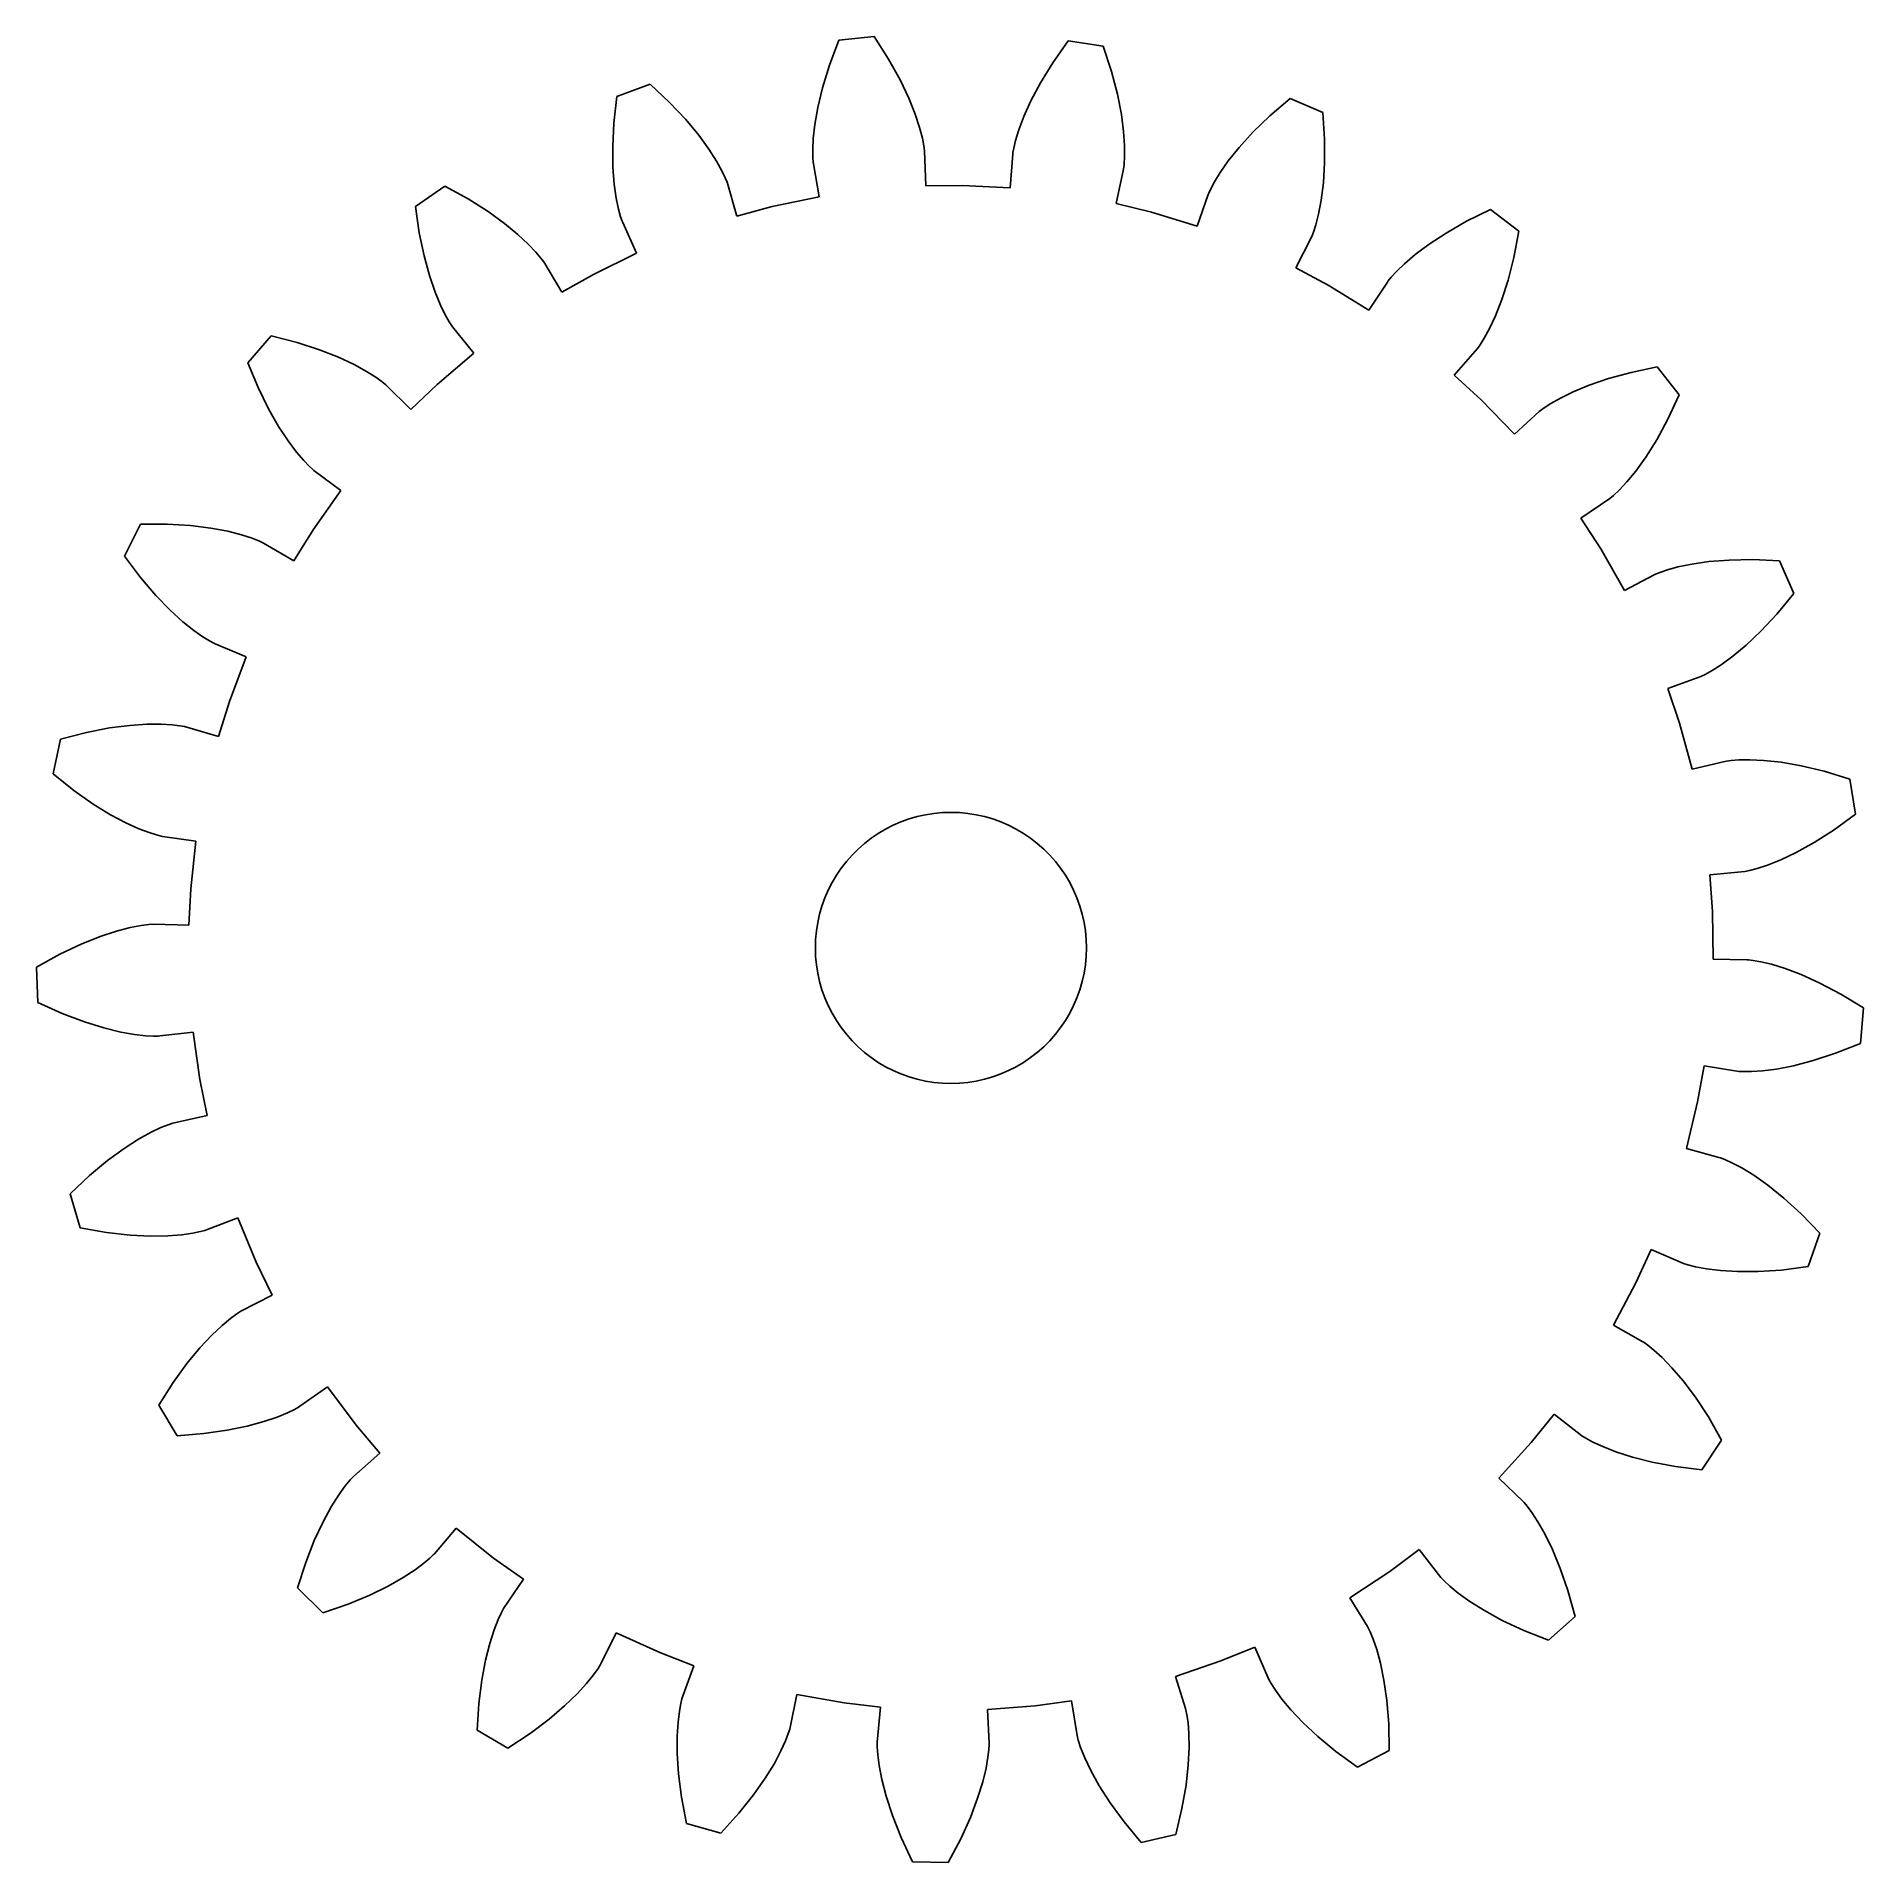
# Model space of a CAD drawing. Header units: metres. Extents: x -33.7 to 33.7, y -33.7 to 33.6.
import ezdxf

# ---------------------------------------------------------------- set-up
doc = ezdxf.new("R2010")
doc.units = ezdxf.units.M

msp = doc.modelspace()

# ---------------------------------------------------------------- linework, layer by layer
for p, q in [((-4.479, 32.56), (-4.131, 33.482)), ((-4.131, 33.482), (-2.826, 33.617)), ((-2.826, 33.617), (-2.296, 32.786)), ((3.759, 32.651), (4.325, 33.457)), ((4.325, 33.457), (5.623, 33.263)), ((5.623, 33.263), (5.93, 32.327)), ((-4.735, 31.729), (-4.479, 32.56)), ((-2.296, 32.786), (-1.875, 32.025)), ((3.305, 31.91), (3.759, 32.651)), ((-12.328, 31.402), (-11.097, 31.858)), ((-11.097, 31.858), (-10.377, 31.185)), ((-4.91, 30.996), (-4.735, 31.729)), ((-1.875, 32.025), (-1.553, 31.344)), ((2.952, 31.244), (3.305, 31.91)), ((5.93, 32.327), (6.148, 31.486)), ((-12.436, 30.423), (-12.328, 31.402)), ((-10.377, 31.185), (-9.781, 30.553)), ((-1.553, 31.344), (-1.317, 30.752)), ((2.69, 30.663), (2.952, 31.244)), ((6.148, 31.486), (6.291, 30.746)), ((11.761, 30.69), (12.51, 31.33)), ((12.51, 31.33), (13.719, 30.82)), ((-12.476, 29.555), (-12.436, 30.423)), ((-9.781, 30.553), (-9.299, 29.973)), ((-5.078, 29.85), (-5.02, 30.368)), ((-5.02, 30.368), (-4.91, 30.996)), ((-1.317, 30.752), (-1.154, 30.257)), ((2.505, 30.175), (2.69, 30.663)), ((6.291, 30.746), (6.373, 30.114)), ((11.137, 30.085), (11.761, 30.69)), ((13.719, 30.82), (13.783, 29.837)), ((-9.299, 29.973), (-8.923, 29.459)), ((-5.097, 29.445), (-5.078, 29.85)), ((-1.154, 30.257), (-1.052, 29.864)), ((-1.052, 29.864), (-0.997, 29.58)), ((2.318, 29.505), (2.386, 29.787)), ((2.386, 29.787), (2.505, 30.175)), ((6.373, 30.114), (6.407, 29.593)), ((10.63, 29.528), (11.137, 30.085)), ((13.783, 29.837), (13.785, 28.967)), ((-12.465, 28.801), (-12.476, 29.555)), ((-8.923, 29.459), (-8.642, 29.019)), ((-8.642, 29.019), (-8.446, 28.664)), ((-5.093, 29.155), (-5.097, 29.445)), ((-5.08, 28.982), (-5.093, 29.155)), ((-5.072, 28.924), (-5.08, 28.982)), ((-0.997, 29.58), (-0.974, 29.407)), ((-0.974, 29.407), (-0.929, 28.11)), ((2.184, 28.04), (2.28, 29.277)), ((2.28, 29.277), (2.287, 29.334)), ((2.287, 29.334), (2.318, 29.505)), ((6.408, 29.187), (6.391, 28.898)), ((6.407, 29.593), (6.408, 29.187)), ((9.931, 28.604), (10.231, 29.03)), ((10.231, 29.03), (10.63, 29.528)), ((-12.415, 28.166), (-12.465, 28.801)), ((-8.446, 28.664), (-8.321, 28.402)), ((-8.321, 28.402), (-8.257, 28.241)), ((-4.858, 27.702), (-5.072, 28.924)), ((6.37, 28.725), (6.091, 27.457)), ((6.391, 28.898), (6.37, 28.725)), ((9.719, 28.258), (9.931, 28.604)), ((13.785, 28.967), (13.74, 28.215)), ((-19.75, 27.35), (-18.671, 28.097)), ((-18.671, 28.097), (-17.807, 27.625)), ((-12.341, 27.649), (-12.415, 28.166)), ((-12.259, 27.252), (-12.341, 27.649)), ((-8.257, 28.241), (-7.89, 26.996)), ((-6.588, 27.343), (-4.858, 27.702)), ((-0.929, 28.11), (0.419, 28.122)), ((0.419, 28.122), (2.184, 28.04)), ((9.089, 26.616), (9.49, 27.79)), ((9.49, 27.79), (9.511, 27.844)), ((9.511, 27.844), (9.583, 28.002)), ((9.583, 28.002), (9.719, 28.258)), ((13.74, 28.215), (13.661, 27.583)), ((-19.611, 26.375), (-19.75, 27.35)), ((-17.807, 27.625), (-17.072, 27.161)), ((-17.072, 27.161), (-16.461, 26.719)), ((-12.183, 26.972), (-12.259, 27.252)), ((-12.127, 26.808), (-12.183, 26.972)), ((-7.89, 26.996), (-6.588, 27.343)), ((6.091, 27.457), (7.4, 27.134)), ((7.4, 27.134), (9.089, 26.616)), ((13.565, 27.07), (13.465, 26.677)), ((13.661, 27.583), (13.565, 27.07)), ((19.024, 26.801), (19.908, 27.235)), ((19.908, 27.235), (20.953, 26.44)), ((-19.434, 25.523), (-19.611, 26.375)), ((-16.461, 26.719), (-15.969, 26.314)), ((-15.969, 26.314), (-15.588, 25.958)), ((-12.106, 26.754), (-12.127, 26.808)), ((-11.594, 25.624), (-12.106, 26.754)), ((13.377, 26.401), (13.314, 26.239)), ((13.465, 26.677), (13.377, 26.401)), ((17.639, 25.957), (18.269, 26.37)), ((18.269, 26.37), (19.024, 26.801)), ((20.953, 26.44), (20.77, 25.472)), ((-15.588, 25.958), (-15.309, 25.663)), ((-15.309, 25.663), (-15.123, 25.441)), ((-13.18, 24.845), (-11.594, 25.624)), ((13.314, 26.239), (12.728, 25.08)), ((17.129, 25.574), (17.639, 25.957)), ((-19.236, 24.797), (-19.434, 25.523)), ((-15.123, 25.441), (-15.02, 25.301)), ((-15.02, 25.301), (-14.356, 24.185)), ((12.728, 25.08), (13.915, 24.441)), ((16.245, 24.739), (16.441, 24.953)), ((16.441, 24.953), (16.732, 25.235)), ((16.732, 25.235), (17.129, 25.574)), ((20.77, 25.472), (20.556, 24.629)), ((-19.029, 24.193), (-19.236, 24.797)), ((-14.356, 24.185), (-13.18, 24.845)), ((13.915, 24.441), (15.422, 23.519)), ((15.422, 23.519), (16.103, 24.557)), ((16.103, 24.557), (16.136, 24.604)), ((16.136, 24.604), (16.245, 24.739)), ((20.556, 24.629), (20.325, 23.912)), ((-18.83, 23.711), (-19.029, 24.193)), ((-18.652, 23.347), (-18.83, 23.711)), ((20.325, 23.912), (20.092, 23.319)), ((-18.508, 23.095), (-18.652, 23.347)), ((-18.413, 22.95), (-18.508, 23.095)), ((-18.379, 22.903), (-18.413, 22.95)), ((20.092, 23.319), (19.871, 22.846)), ((-25.931, 21.579), (-25.072, 22.571)), ((-25.072, 22.571), (-24.117, 22.329)), ((-24.117, 22.329), (-23.29, 22.062)), ((-17.603, 21.935), (-18.379, 22.903)), ((19.522, 22.245), (19.421, 22.104)), ((19.677, 22.49), (19.522, 22.245)), ((19.871, 22.846), (19.677, 22.49)), ((-25.554, 20.669), (-25.931, 21.579)), ((-23.29, 22.062), (-22.589, 21.786)), ((-22.589, 21.786), (-22.011, 21.516)), ((-18.945, 20.787), (-17.603, 21.935)), ((19.421, 22.104), (18.565, 21.127)), ((-22.011, 21.516), (-21.553, 21.266)), ((-21.553, 21.266), (-21.21, 21.05)), ((-21.21, 21.05), (-20.975, 20.88)), ((18.565, 21.127), (19.556, 20.213)), ((23.54, 20.755), (24.253, 20.999)), ((24.253, 20.999), (25.091, 21.228)), ((25.091, 21.228), (26.056, 21.428)), ((26.056, 21.428), (26.87, 20.399)), ((-25.171, 19.888), (-25.554, 20.669)), ((-20.975, 20.88), (-20.841, 20.77)), ((-20.841, 20.77), (-19.919, 19.855)), ((-19.919, 19.855), (-18.945, 20.787)), ((22.13, 20.081), (22.482, 20.281)), ((22.482, 20.281), (22.951, 20.511)), ((22.951, 20.511), (23.54, 20.755)), ((26.87, 20.399), (26.452, 19.506)), ((-24.798, 19.234), (-25.171, 19.888)), ((19.556, 20.213), (20.787, 18.945)), ((20.787, 18.945), (21.704, 19.781)), ((21.704, 19.781), (21.748, 19.818)), ((21.748, 19.818), (21.887, 19.922)), ((21.887, 19.922), (22.13, 20.081)), ((-24.448, 18.701), (-24.798, 19.234)), ((26.452, 19.506), (26.035, 18.743)), ((-24.135, 18.284), (-24.448, 18.701)), ((-23.872, 17.975), (-24.135, 18.284)), ((26.035, 18.743), (25.633, 18.106)), ((-23.67, 17.767), (-23.872, 17.975)), ((-23.542, 17.649), (-23.67, 17.767)), ((-23.497, 17.613), (-23.542, 17.649)), ((-22.505, 16.869), (-23.497, 17.613)), ((25.26, 17.59), (24.928, 17.187)), ((25.633, 18.106), (25.26, 17.59)), ((-23.519, 15.422), (-22.505, 16.869)), ((24.651, 16.89), (24.441, 16.691)), ((24.928, 17.187), (24.651, 16.89)), ((24.307, 16.579), (23.236, 15.846)), ((24.441, 16.691), (24.307, 16.579)), ((-30.483, 14.452), (-29.898, 15.627)), ((-29.898, 15.627), (-28.912, 15.629)), ((-28.912, 15.629), (-28.045, 15.577)), ((-28.045, 15.577), (-27.297, 15.484)), ((23.236, 15.846), (23.969, 14.715)), ((-27.297, 15.484), (-26.67, 15.366)), ((-26.67, 15.366), (-26.165, 15.238)), ((-26.165, 15.238), (-25.779, 15.114)), ((-25.779, 15.114), (-25.509, 15.008)), ((-25.509, 15.008), (-25.351, 14.935)), ((-25.351, 14.935), (-24.231, 14.278)), ((-24.231, 14.278), (-23.519, 15.422)), ((-29.891, 13.665), (-30.483, 14.452)), ((23.969, 14.715), (24.845, 13.18)), ((26.82, 14.053), (27.331, 14.159)), ((27.331, 14.159), (27.962, 14.249)), ((27.962, 14.249), (28.713, 14.308)), ((28.713, 14.308), (29.582, 14.321)), ((29.582, 14.321), (30.566, 14.275)), ((30.566, 14.275), (31.098, 13.075)), ((-29.326, 13.004), (-29.891, 13.665)), ((24.845, 13.18), (25.941, 13.762)), ((25.941, 13.762), (25.993, 13.787)), ((25.993, 13.787), (26.154, 13.853)), ((26.154, 13.853), (26.428, 13.946)), ((26.428, 13.946), (26.82, 14.053)), ((-28.802, 12.463), (-29.326, 13.004)), ((31.098, 13.075), (30.472, 12.315)), ((-28.331, 12.033), (-28.802, 12.463)), ((30.472, 12.315), (29.878, 11.68)), ((-27.924, 11.707), (-28.331, 12.033)), ((-27.592, 11.474), (-27.924, 11.707)), ((-27.345, 11.322), (-27.592, 11.474)), ((29.878, 11.68), (29.33, 11.163)), ((-27.192, 11.24), (-27.345, 11.322)), ((-27.139, 11.216), (-27.192, 11.24)), ((-25.993, 10.742), (-27.139, 11.216)), ((29.33, 11.163), (28.84, 10.755)), ((-26.616, 9.089), (-25.993, 10.742)), ((28.077, 10.229), (27.824, 10.088)), ((28.419, 10.447), (28.077, 10.229)), ((28.84, 10.755), (28.419, 10.447)), ((27.667, 10.014), (26.447, 9.57)), ((26.447, 9.57), (26.875, 8.291)), ((27.824, 10.088), (27.667, 10.014)), ((-27.021, 7.803), (-26.616, 9.089)), ((-31.891, 7.948), (-31.037, 8.113)), ((-31.037, 8.113), (-30.29, 8.209)), ((-30.29, 8.209), (-29.654, 8.251)), ((-29.654, 8.251), (-29.132, 8.252)), ((-29.132, 8.252), (-28.727, 8.228)), ((-28.727, 8.228), (-28.44, 8.193)), ((-28.44, 8.193), (-28.269, 8.161)), ((-28.269, 8.161), (-27.021, 7.803)), ((26.875, 8.291), (27.343, 6.588)), ((-33.119, 6.418), (-32.845, 7.701)), ((-32.845, 7.701), (-31.891, 7.948)), ((27.343, 6.588), (28.549, 6.878)), ((28.549, 6.878), (28.605, 6.889)), ((28.605, 6.889), (28.778, 6.913)), ((28.778, 6.913), (29.066, 6.936)), ((29.066, 6.936), (29.472, 6.942)), ((29.472, 6.942), (29.993, 6.917)), ((29.993, 6.917), (30.627, 6.847)), ((30.627, 6.847), (31.369, 6.718)), ((-32.35, 5.802), (-33.119, 6.418)), ((31.369, 6.718), (32.214, 6.515)), ((32.214, 6.515), (33.156, 6.225)), ((33.156, 6.225), (33.373, 4.931)), ((-31.639, 5.302), (-32.35, 5.802)), ((-30.997, 4.908), (-31.639, 5.302)), ((-30.433, 4.61), (-30.997, 4.908)), ((-1.841, 4.649), (-1.545, 4.755)), ((-1.545, 4.755), (-1.243, 4.843)), ((-1.243, 4.843), (-0.937, 4.911)), ((-0.937, 4.911), (-0.627, 4.961)), ((-0.627, 4.961), (-0.314, 4.99)), ((-0.314, 4.99), (0, 5)), ((0, 5), (0.314, 4.99)), ((0.314, 4.99), (0.627, 4.961)), ((0.627, 4.961), (0.937, 4.911)), ((0.937, 4.911), (1.243, 4.843)), ((1.243, 4.843), (1.545, 4.755)), ((1.545, 4.755), (1.841, 4.649)), ((33.373, 4.931), (32.577, 4.35)), ((-29.958, 4.395), (-30.433, 4.61)), ((-29.579, 4.251), (-29.958, 4.395)), ((-29.302, 4.166), (-29.579, 4.251)), ((-29.133, 4.125), (-29.302, 4.166)), ((-29.076, 4.114), (-29.133, 4.125)), ((-27.848, 3.94), (-29.076, 4.114)), ((-3.187, 3.853), (-2.939, 4.045)), ((-2.939, 4.045), (-2.679, 4.222)), ((-2.679, 4.222), (-2.409, 4.382)), ((-2.409, 4.382), (-2.129, 4.524)), ((-2.129, 4.524), (-1.841, 4.649)), ((1.841, 4.649), (2.129, 4.524)), ((2.129, 4.524), (2.409, 4.382)), ((2.409, 4.382), (2.679, 4.222)), ((2.679, 4.222), (2.939, 4.045)), ((2.939, 4.045), (3.187, 3.853)), ((32.577, 4.35), (31.844, 3.882)), ((-28.04, 2.184), (-27.848, 3.94)), ((-3.853, 3.187), (-3.645, 3.423)), ((-3.645, 3.423), (-3.423, 3.645)), ((-3.423, 3.645), (-3.187, 3.853)), ((3.187, 3.853), (3.423, 3.645)), ((3.423, 3.645), (3.645, 3.423)), ((3.645, 3.423), (3.853, 3.187)), ((31.185, 3.518), (30.609, 3.245)), ((31.844, 3.882), (31.185, 3.518)), ((-4.222, 2.679), (-4.045, 2.939)), ((-4.045, 2.939), (-3.853, 3.187)), ((3.853, 3.187), (4.045, 2.939)), ((4.045, 2.939), (4.222, 2.679)), ((29.288, 2.818), (27.996, 2.692)), ((29.459, 2.852), (29.288, 2.818)), ((29.739, 2.925), (29.459, 2.852)), ((30.124, 3.052), (29.739, 2.925)), ((30.609, 3.245), (30.124, 3.052)), ((-28.113, 0.838), (-28.04, 2.184)), ((-4.649, 1.841), (-4.524, 2.129)), ((-4.524, 2.129), (-4.382, 2.409)), ((-4.382, 2.409), (-4.222, 2.679)), ((4.222, 2.679), (4.382, 2.409)), ((4.382, 2.409), (4.524, 2.129)), ((4.524, 2.129), (4.649, 1.841)), ((27.996, 2.692), (28.093, 1.347)), ((-4.843, 1.243), (-4.755, 1.545)), ((-4.755, 1.545), (-4.649, 1.841)), ((4.649, 1.841), (4.755, 1.545)), ((4.755, 1.545), (4.843, 1.243)), ((-30.774, 0.617), (-30.269, 0.748)), ((-30.269, 0.748), (-29.871, 0.825)), ((-29.871, 0.825), (-29.584, 0.863)), ((-29.584, 0.863), (-29.41, 0.875)), ((-29.41, 0.875), (-28.113, 0.838)), ((-4.961, 0.627), (-4.911, 0.937)), ((-4.911, 0.937), (-4.843, 1.243)), ((4.843, 1.243), (4.911, 0.937)), ((4.911, 0.937), (4.961, 0.627)), ((28.093, 1.347), (28.122, -0.419)), ((-32.866, -0.233), (-32.08, 0.139)), ((-32.08, 0.139), (-31.38, 0.418)), ((-31.38, 0.418), (-30.774, 0.617)), ((-5, 0), (-4.99, 0.314)), ((-4.99, 0.314), (-4.961, 0.627)), ((4.961, 0.627), (4.99, 0.314)), ((4.99, 0.314), (5, 0)), ((-33.728, -0.709), (-32.866, -0.233)), ((-4.99, -0.314), (-5, 0)), ((-4.961, -0.627), (-4.99, -0.314)), ((-4.911, -0.937), (-4.961, -0.627)), ((4.961, -0.627), (4.911, -0.937)), ((4.99, -0.314), (4.961, -0.627)), ((5, 0), (4.99, -0.314)), ((28.122, -0.419), (29.362, -0.438)), ((29.362, -0.438), (29.42, -0.441)), ((29.42, -0.441), (29.593, -0.46)), ((29.593, -0.46), (29.878, -0.511)), ((29.878, -0.511), (30.273, -0.606)), ((30.273, -0.606), (30.771, -0.759)), ((-33.675, -2.02), (-33.728, -0.709)), ((-4.843, -1.243), (-4.911, -0.937)), ((-4.755, -1.545), (-4.843, -1.243)), ((4.843, -1.243), (4.755, -1.545)), ((4.911, -0.937), (4.843, -1.243)), ((30.771, -0.759), (31.367, -0.985)), ((31.367, -0.985), (32.054, -1.295)), ((32.054, -1.295), (32.822, -1.701)), ((-32.777, -2.426), (-33.675, -2.02)), ((-4.649, -1.841), (-4.755, -1.545)), ((-4.524, -2.129), (-4.649, -1.841)), ((4.649, -1.841), (4.524, -2.129)), ((4.755, -1.545), (4.649, -1.841)), ((32.822, -1.701), (33.663, -2.216)), ((-31.964, -2.733), (-32.777, -2.426)), ((-4.382, -2.409), (-4.524, -2.129)), ((-4.222, -2.679), (-4.382, -2.409)), ((-4.045, -2.939), (-4.222, -2.679)), ((4.222, -2.679), (4.045, -2.939)), ((4.382, -2.409), (4.222, -2.679)), ((4.524, -2.129), (4.382, -2.409)), ((33.663, -2.216), (33.551, -3.524)), ((-31.243, -2.954), (-31.964, -2.733)), ((-30.624, -3.103), (-31.243, -2.954)), ((-30.11, -3.193), (-30.624, -3.103)), ((-29.707, -3.238), (-30.11, -3.193)), ((-29.417, -3.252), (-29.707, -3.238)), ((-29.243, -3.25), (-29.417, -3.252)), ((-29.185, -3.246), (-29.243, -3.25)), ((-27.953, -3.109), (-29.185, -3.246)), ((-27.702, -4.858), (-27.953, -3.109)), ((-3.853, -3.187), (-4.045, -2.939)), ((-3.645, -3.423), (-3.853, -3.187)), ((3.853, -3.187), (3.645, -3.423)), ((4.045, -2.939), (3.853, -3.187)), ((-3.423, -3.645), (-3.645, -3.423)), ((-3.187, -3.853), (-3.423, -3.645)), ((-2.939, -4.045), (-3.187, -3.853)), ((3.187, -3.853), (2.939, -4.045)), ((3.423, -3.645), (3.187, -3.853)), ((3.645, -3.423), (3.423, -3.645)), ((32.636, -3.888), (31.809, -4.159)), ((33.551, -3.524), (32.636, -3.888)), ((-2.679, -4.222), (-2.939, -4.045)), ((-2.409, -4.382), (-2.679, -4.222)), ((-2.129, -4.524), (-2.409, -4.382)), ((-1.841, -4.649), (-2.129, -4.524)), ((-1.545, -4.755), (-1.841, -4.649)), ((1.841, -4.649), (1.545, -4.755)), ((2.129, -4.524), (1.841, -4.649)), ((2.409, -4.382), (2.129, -4.524)), ((2.679, -4.222), (2.409, -4.382)), ((2.939, -4.045), (2.679, -4.222)), ((27.786, -4.355), (27.545, -5.681)), ((29.069, -4.554), (27.786, -4.355)), ((29.242, -4.564), (29.069, -4.554)), ((29.532, -4.563), (29.242, -4.564)), ((29.937, -4.536), (29.532, -4.563)), ((30.454, -4.469), (29.937, -4.536)), ((31.08, -4.348), (30.454, -4.469)), ((31.809, -4.159), (31.08, -4.348)), ((-27.438, -6.179), (-27.702, -4.858)), ((-1.243, -4.843), (-1.545, -4.755)), ((-0.937, -4.911), (-1.243, -4.843)), ((-0.627, -4.961), (-0.937, -4.911)), ((-0.314, -4.99), (-0.627, -4.961)), ((0, -5), (-0.314, -4.99)), ((0.314, -4.99), (0, -5)), ((0.627, -4.961), (0.314, -4.99)), ((0.937, -4.911), (0.627, -4.961)), ((1.243, -4.843), (0.937, -4.911)), ((1.545, -4.755), (1.243, -4.843)), ((27.545, -5.681), (27.134, -7.4)), ((-29.504, -6.803), (-29.138, -6.629)), ((-29.138, -6.629), (-28.869, -6.522)), ((-28.869, -6.522), (-28.704, -6.467)), ((-28.704, -6.467), (-27.438, -6.179)), ((-31.107, -7.843), (-30.498, -7.399)), ((-30.498, -7.399), (-29.961, -7.056)), ((-29.961, -7.056), (-29.504, -6.803)), ((27.134, -7.4), (28.331, -7.726)), ((-31.775, -8.399), (-31.107, -7.843)), ((28.331, -7.726), (28.386, -7.744)), ((28.386, -7.744), (28.549, -7.805)), ((28.549, -7.805), (28.812, -7.925)), ((28.812, -7.925), (29.171, -8.115)), ((-32.492, -9.075), (-31.775, -8.399)), ((29.171, -8.115), (29.616, -8.388)), ((29.616, -8.388), (30.137, -8.754)), ((30.137, -8.754), (30.725, -9.226)), ((-32.114, -10.332), (-32.492, -9.075)), ((30.725, -9.226), (31.368, -9.811)), ((-26.301, -9.963), (-27.461, -10.402)), ((-25.624, -11.594), (-26.301, -9.963)), ((31.368, -9.811), (32.054, -10.518)), ((-31.144, -10.501), (-32.114, -10.332)), ((-30.28, -10.596), (-31.144, -10.501)), ((-29.527, -10.632), (-30.28, -10.596)), ((-28.89, -10.622), (-29.527, -10.632)), ((-28.37, -10.581), (-28.89, -10.622)), ((-27.968, -10.524), (-28.37, -10.581)), ((-27.684, -10.466), (-27.968, -10.524)), ((-27.516, -10.42), (-27.684, -10.466)), ((-27.461, -10.402), (-27.516, -10.42)), ((32.054, -10.518), (31.621, -11.757)), ((25.83, -11.128), (25.267, -12.353)), ((27.023, -11.64), (25.83, -11.128)), ((-25.039, -12.809), (-25.624, -11.594)), ((27.189, -11.693), (27.023, -11.64)), ((27.47, -11.764), (27.189, -11.693)), ((27.868, -11.838), (27.47, -11.764)), ((28.386, -11.902), (27.868, -11.838)), ((29.022, -11.941), (28.386, -11.902)), ((29.776, -11.939), (29.022, -11.941)), ((30.643, -11.882), (29.776, -11.939)), ((31.621, -11.757), (30.643, -11.882)), ((25.267, -12.353), (24.441, -13.915)), ((-26.34, -13.496), (-26.194, -13.402)), ((-26.194, -13.402), (-25.039, -12.809)), ((-27.265, -14.285), (-26.886, -13.927)), ((-26.886, -13.927), (-26.574, -13.667)), ((-26.574, -13.667), (-26.34, -13.496)), ((24.441, -13.915), (25.519, -14.529)), ((-28.179, -15.332), (-27.7, -14.751)), ((-27.7, -14.751), (-27.265, -14.285)), ((25.519, -14.529), (25.569, -14.56)), ((25.569, -14.56), (25.71, -14.66)), ((25.71, -14.66), (25.936, -14.841)), ((-28.688, -16.037), (-28.179, -15.332)), ((25.936, -14.841), (26.236, -15.115)), ((26.236, -15.115), (26.599, -15.489)), ((26.599, -15.489), (27.013, -15.974)), ((-29.214, -16.87), (-28.688, -16.037)), ((27.013, -15.974), (27.465, -16.577)), ((-22.997, -16.191), (-24.012, -16.905)), ((-21.935, -17.603), (-22.997, -16.191)), ((27.465, -16.577), (27.943, -17.303)), ((-28.536, -17.994), (-29.214, -16.87)), ((-25.341, -17.473), (-25.956, -17.641)), ((-24.847, -17.304), (-25.341, -17.473)), ((-24.472, -17.149), (-24.847, -17.304)), ((-24.212, -17.022), (-24.472, -17.149)), ((-24.06, -16.936), (-24.212, -17.022)), ((-24.012, -16.905), (-24.06, -16.936)), ((22.251, -17.202), (21.401, -18.249)), ((23.279, -17.994), (22.251, -17.202)), ((27.943, -17.303), (28.431, -18.159)), ((-27.554, -17.916), (-28.536, -17.994)), ((-26.693, -17.793), (-27.554, -17.916)), ((-25.956, -17.641), (-26.693, -17.793)), ((-21.067, -18.633), (-21.935, -17.603)), ((23.427, -18.087), (23.279, -17.994)), ((23.681, -18.226), (23.427, -18.087)), ((28.431, -18.159), (27.703, -19.251)), ((-22.038, -19.495), (-21.067, -18.633)), ((21.401, -18.249), (20.213, -19.556)), ((24.049, -18.397), (23.681, -18.226)), ((24.534, -18.588), (24.049, -18.397)), ((25.141, -18.783), (24.534, -18.588)), ((25.871, -18.969), (25.141, -18.783)), ((-22.156, -19.623), (-22.038, -19.495)), ((26.726, -19.13), (25.871, -18.969)), ((27.703, -19.251), (26.726, -19.13)), ((-22.856, -20.617), (-22.578, -20.175)), ((-22.578, -20.175), (-22.34, -19.847)), ((-22.34, -19.847), (-22.156, -19.623)), ((20.213, -19.556), (21.104, -20.419)), ((-23.161, -21.176), (-22.856, -20.617)), ((21.104, -20.419), (21.144, -20.461)), ((21.144, -20.461), (21.257, -20.593)), ((21.257, -20.593), (21.431, -20.825)), ((21.431, -20.825), (21.653, -21.165)), ((-23.481, -21.859), (-23.161, -21.176)), ((-18.249, -21.401), (-19.053, -22.345)), ((-16.869, -22.505), (-18.249, -21.401)), ((21.653, -21.165), (21.911, -21.618)), ((-23.799, -22.668), (-23.481, -21.859)), ((17.274, -22.195), (16.191, -22.997)), ((18.073, -23.218), (17.274, -22.195)), ((21.911, -21.618), (22.192, -22.19)), ((22.192, -22.19), (22.48, -22.886)), ((-24.101, -23.605), (-23.799, -22.668)), ((-19.439, -22.696), (-19.763, -22.939)), ((-19.218, -22.508), (-19.439, -22.696)), ((-19.093, -22.387), (-19.218, -22.508)), ((-19.053, -22.345), (-19.093, -22.387)), ((-15.771, -23.287), (-16.869, -22.505)), ((22.48, -22.886), (22.762, -23.709)), ((-20.753, -23.541), (-21.43, -23.873)), ((-20.199, -23.226), (-20.753, -23.541)), ((-19.763, -22.939), (-20.199, -23.226)), ((-16.497, -24.363), (-15.771, -23.287)), ((16.191, -22.997), (14.715, -23.969)), ((18.193, -23.345), (18.073, -23.218)), ((18.405, -23.542), (18.193, -23.345)), ((18.718, -23.8), (18.405, -23.542)), ((-23.165, -24.525), (-24.101, -23.605)), ((-22.233, -24.206), (-23.165, -24.525)), ((-21.43, -23.873), (-22.233, -24.206)), ((14.715, -23.969), (15.363, -25.026)), ((19.141, -24.105), (18.718, -23.8)), ((19.68, -24.445), (19.141, -24.105)), ((22.762, -23.709), (23.022, -24.659)), ((-16.851, -25.156), (-16.703, -24.779)), ((-16.703, -24.779), (-16.58, -24.516)), ((-16.58, -24.516), (-16.497, -24.363)), ((20.341, -24.807), (19.68, -24.445)), ((21.129, -25.175), (20.341, -24.807)), ((23.022, -24.659), (22.045, -25.536)), ((-17.011, -25.653), (-16.851, -25.156)), ((-12.353, -25.267), (-12.898, -26.381)), ((-10.742, -25.993), (-12.353, -25.267)), ((15.363, -25.026), (15.392, -25.076)), ((15.392, -25.076), (15.468, -25.233)), ((15.468, -25.233), (15.578, -25.501)), ((15.578, -25.501), (15.709, -25.885)), ((22.045, -25.536), (21.129, -25.175)), ((-17.307, -27.011), (-17.168, -26.271)), ((-17.168, -26.271), (-17.011, -25.653)), ((-9.484, -26.478), (-10.742, -25.993)), ((11.211, -25.794), (9.963, -26.301)), ((11.731, -26.984), (11.211, -25.794)), ((15.709, -25.885), (15.847, -26.388)), ((-13.184, -26.817), (-13.437, -27.134)), ((-13.017, -26.58), (-13.184, -26.817)), ((-12.925, -26.432), (-13.017, -26.58)), ((-12.898, -26.381), (-12.925, -26.432)), ((-9.92, -27.701), (-9.484, -26.478)), ((9.963, -26.301), (8.291, -26.875)), ((8.291, -26.875), (8.657, -28.06)), ((15.847, -26.388), (15.976, -27.012)), ((-17.414, -27.874), (-17.307, -27.011)), ((-13.789, -27.519), (-14.247, -27.963)), ((-13.437, -27.134), (-13.789, -27.519)), ((-5.681, -27.545), (-5.932, -28.76)), ((-3.94, -27.848), (-5.681, -27.545)), ((11.816, -27.136), (11.731, -26.984)), ((11.972, -27.38), (11.816, -27.136)), ((12.211, -27.707), (11.972, -27.38)), ((15.976, -27.012), (16.082, -27.758)), ((-17.474, -28.857), (-17.414, -27.874)), ((-14.247, -27.963), (-14.819, -28.452)), ((-10.065, -28.557), (-10.016, -28.154)), ((-10.016, -28.154), (-9.962, -27.869)), ((-9.962, -27.869), (-9.92, -27.701)), ((-2.602, -28.004), (-3.94, -27.848)), ((-2.719, -29.297), (-2.602, -28.004)), ((3.109, -27.953), (1.347, -28.093)), ((1.347, -28.093), (1.407, -29.332)), ((4.444, -27.772), (3.109, -27.953)), ((4.652, -29.053), (4.444, -27.772)), ((8.657, -28.06), (8.672, -28.116)), ((8.672, -28.116), (8.707, -28.287)), ((8.707, -28.287), (8.747, -28.574)), ((12.545, -28.108), (12.211, -27.707)), ((12.982, -28.572), (12.545, -28.108)), ((16.082, -27.758), (16.151, -28.625)), ((-16.338, -29.515), (-17.474, -28.857)), ((-15.515, -28.974), (-16.338, -29.515)), ((-14.819, -28.452), (-15.515, -28.974)), ((-10.097, -29.077), (-10.065, -28.557)), ((-5.946, -28.816), (-5.997, -28.982)), ((-5.932, -28.76), (-5.946, -28.816)), ((8.747, -28.574), (8.779, -28.978)), ((13.533, -29.086), (12.982, -28.572)), ((16.151, -28.625), (16.166, -29.61)), ((-10.095, -29.715), (-10.097, -29.077)), ((-6.267, -29.623), (-6.512, -30.084)), ((-6.1, -29.253), (-6.267, -29.623)), ((-5.997, -28.982), (-6.1, -29.253)), ((-2.719, -29.471), (-2.719, -29.297)), ((-2.699, -29.76), (-2.719, -29.471)), ((1.399, -29.563), (1.366, -29.851)), ((1.407, -29.39), (1.399, -29.563)), ((1.407, -29.332), (1.407, -29.39)), ((4.696, -29.221), (4.652, -29.053)), ((4.787, -29.497), (4.696, -29.221)), ((4.937, -29.873), (4.787, -29.497)), ((8.787, -29.5), (8.757, -30.136)), ((8.779, -28.978), (8.787, -29.5)), ((14.204, -29.639), (13.533, -29.086)), ((15.002, -30.216), (14.204, -29.639)), ((16.166, -29.61), (15.002, -30.216)), ((-10.046, -30.467), (-10.095, -29.715)), ((-6.512, -30.084), (-6.845, -30.627)), ((-2.647, -30.163), (-2.699, -29.76)), ((-2.548, -30.675), (-2.647, -30.163)), ((1.296, -30.251), (1.174, -30.758)), ((1.366, -29.851), (1.296, -30.251)), ((5.16, -30.345), (4.937, -29.873)), ((8.757, -30.136), (8.674, -30.885)), ((-9.935, -31.329), (-10.046, -30.467)), ((-6.845, -30.627), (-7.278, -31.244)), ((-2.388, -31.292), (-2.548, -30.675)), ((1.174, -30.758), (0.987, -31.367)), ((5.469, -30.903), (5.16, -30.345)), ((5.874, -31.538), (5.469, -30.903)), ((8.674, -30.885), (8.525, -31.742)), ((-9.748, -32.296), (-9.935, -31.329)), ((-7.278, -31.244), (-7.822, -31.922)), ((-2.153, -32.008), (-2.388, -31.292)), ((0.987, -31.367), (0.721, -32.072)), ((6.387, -32.24), (5.874, -31.538)), ((-8.485, -32.651), (-9.748, -32.296)), ((-7.822, -31.922), (-8.485, -32.651)), ((-1.832, -32.815), (-2.153, -32.008)), ((0.721, -32.072), (0.363, -32.864)), ((7.017, -32.998), (6.387, -32.24)), ((8.525, -31.742), (8.295, -32.7)), ((-1.41, -33.706), (-1.832, -32.815)), ((0.363, -32.864), (-0.098, -33.735)), ((8.295, -32.7), (7.017, -32.998)), ((-0.098, -33.735), (-1.41, -33.706))]:
    msp.add_line(p, q)

doc.saveas('drawing.dxf')
